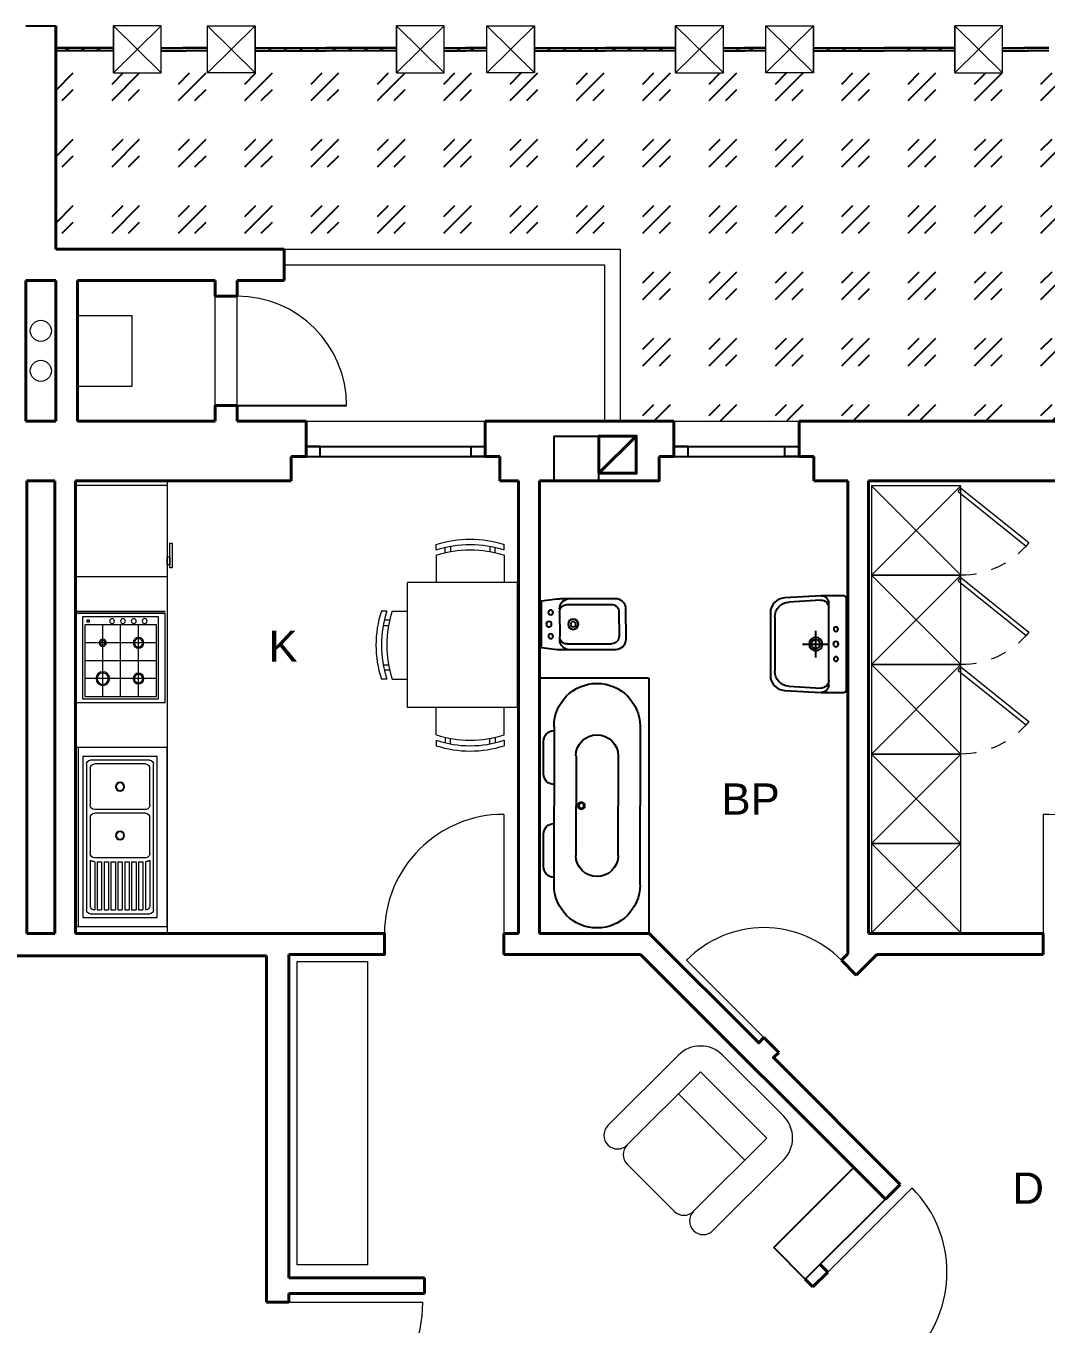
# Model space of a CAD drawing. Header units: inches. Extents: x -2770 to 3095, y -2847 to 3009.
# Drawn here: x 71.1 to 77.62, y 115.8 to 124.1 of the extents above; entities that cross this region are included whole.
import ezdxf

# ---------------------------------------------------------------- set-up
doc = ezdxf.new("R2010")
doc.units = ezdxf.units.IN
doc.header["$LTSCALE"] = 0.1
doc.header["$MEASUREMENT"] = 0
doc.linetypes.add('HIDDEN', pattern=[0.375, 0.25, -0.125])
for name, color, linetype, lineweight in [('ARREDI attrezzature - furniture', 175, 'Continuous', 9), ('MURATURA sezioni - section wall', 7, 'Continuous', 40), ('PORTE finestre - doors windows', 252, 'Continuous', 5), ('PROIEZIONI - projections', 145, 'Continuous', 13), ('PROIEZIONI finissime - fine lines', 251, 'Continuous', 9), ('PROIEZIONI_projections', 145, 'Continuous', 13)]:
    doc.layers.add(name, color=color, linetype=linetype, lineweight=lineweight)
for name, color, linetype in [('SANITARI', 175, 'Continuous'), ('SCRITTE - txt', 252, 'Continuous'), ('STRUTTURA - structure', 7, 'Continuous')]:
    doc.layers.add(name, color=color, linetype=linetype)
doc.layers.add('VETRATE sezioni - windows sections', color=7, linetype='Continuous', true_color=0x4d79ff)
doc.styles.get("Standard").update_dxf_attribs({"font": 'Arial.ttf'})

# ---------------------------------------------------------------- blocks, each defined once
blk = doc.blocks.new('LAVELLO')
at = {"layer": 'SANITARI'}
for p, q in [((-9.6, 28.82), (-9.6, 31.83)), ((-9.6, -20.17), (-9.6, 28.82)), ((-4.31, 33.81), (17.12, 32.55)), ((26.54, 22.57), (26.54, -13.92)), ((-0.96, -4.67), (-0.96, 13.33)), ((8.04, 4.33), (-9.96, 4.33)), ((-9.6, -23.17), (-9.6, -20.17)), ((17.12, -23.9), (-4.31, -25.16))]:
    blk.add_line(p, q, dxfattribs=at)
blk.add_lwpolyline([(-21.46, -26.17), (-21.46, 34.83, -0.414214), (-19.46, 36.83), (-4.6, 36.83), (20.12, 35.38, -0.397176), (29.54, 25.4), (29.54, -16.74, -0.397176), (20.12, -26.73), (-4.6, -28.17), (-19.46, -28.17, -0.414214)], format="xyb", close=True, dxfattribs=at)
blk.add_lwpolyline([(-21.46, -26.17), (-21.46, 34.83, -0.414214), (-19.46, 36.83), (-4.6, 36.83), (20.12, 35.38, -0.397176), (29.54, 25.4), (29.54, -16.74, -0.397176), (20.12, -26.73), (-4.6, -28.17), (-19.46, -28.17, -0.414214)], format="xyb", close=True, dxfattribs=at)
for centre, radius in [((-14.46, 14.33), 1.5), ((-0.96, 4.33), 4.5), ((-14.46, 4.33), 1.75), ((-0.96, 4.33), 3.01), ((-14.46, -5.67), 1.5)]:
    blk.add_circle(centre, radius, dxfattribs=at)
for centre, radius, start, end in [((-4.6, 31.83), 5, 90, 180), ((-4.6, 28.82), 5, 86.6471, 180), ((16.54, 22.57), 10, 0, 86.6471), ((16.54, -13.92), 10, 273.3529, 0), ((-4.6, -20.17), 5, 180, 273.3529), ((-4.6, -23.17), 5, 180, 270)]:
    blk.add_arc(centre, radius, start, end, dxfattribs=at)
blk = doc.blocks.new('VASCA')
at = {"layer": 'SANITARI'}
for p, q in [((-34.87, 99.8), (-34.87, -69.86)), ((-34.87, 99.8), (-34.87, -69.86)), ((37.45, 100.8), (-33.87, 100.8)), ((37.45, 100.8), (-33.87, 100.8)), ((38.45, -70.86), (38.45, 99.8)), ((38.45, -69.86), (38.45, 99.8)), ((-28.97, 68.2), (-28.97, 14.97)), ((28.73, 68.2), (28.73, 14.97)), ((35.75, 36.26), (35.75, 58.29)), ((-14.28, 48.42), (-14.28, 14.97)), ((13.96, 48.42), (13.96, 14.97)), ((-28.97, -38.26), (-28.97, 14.97)), ((-14.28, -18.49), (-14.28, 14.97)), ((13.96, -18.49), (13.96, 14.97)), ((28.73, -38.26), (28.73, 14.97)), ((35.75, -26.1), (35.75, -4.06)), ((-33.87, -70.86), (38.45, -70.86)), ((-33.87, -70.86), (37.45, -70.86))]:
    blk.add_line(p, q, dxfattribs=at)
for radius in [2.41, 1.74]:
    blk.add_circle((10.36, 14.97), radius, dxfattribs=at)
for centre, radius, start, end in [((-33.87, 99.8), 1, 90, 180), ((-33.87, 99.8), 1, 90, 180), ((-0.12, 68.2), 28.85, 360, 180), ((37.45, 99.8), 1, 0, 90), ((37.45, 99.8), 1, 0, 90), ((-0.12, 48.42), 14.16, 0, 180), ((28.69, 58.29), 7.06, 0.02316, 90), ((28.69, 36.26), 7.06, 270, 359.97684), ((28.69, -4.07), 7.06, 0.02316, 90), ((-0.12, -18.49), 14.16, 180, 0), ((28.69, -26.09), 7.06, 270, 359.97684), ((-0.12, -38.26), 28.85, 180, 0), ((-33.87, -69.86), 1, 180, 270), ((-33.87, -69.86), 1, 180, 270)]:
    blk.add_arc(centre, radius, start, end, dxfattribs=at)
blk = doc.blocks.new('BIDET')
at = {"layer": 'SANITARI'}
for p, q in [((-18.71, -5.41), (-18.71, 10.96)), ((-13.71, 15.96), (16.12, 15.96)), ((21.12, -5.41), (21.12, 10.96)), ((-13.71, -10.41), (16.12, -10.41))]:
    blk.add_line(p, q, dxfattribs=at)
blk.add_lwpolyline([(-20.54, -14.25, 0.030653), (-16.87, -14.47), (18.61, -14.47, 0.414214), (25.61, -7.47), (25.61, 13.03, 0.414214), (18.61, 20.03), (-16.87, 20.03, 0.030653), (-20.54, 19.8), (-30.89, 18.53), (-30.89, -12.97)], format="xyb", close=True, dxfattribs=at)
blk.add_lwpolyline([(-20.54, -14.25, 0.030653), (-16.87, -14.47), (18.61, -14.47, 0.414214), (25.61, -7.47), (25.61, 13.03, 0.414214), (18.61, 20.03), (-16.87, 20.03, 0.030653), (-20.54, 19.8), (-30.89, 18.53), (-30.89, -12.97)], format="xyb", close=True, dxfattribs=at)
for centre, radius in [((-24.68, 10.78), 1.6), ((-25.88, 2.69), 1.8), ((-9.55, 2.78), 3.43), ((-9.55, 2.78), 1.76), ((-24.68, -5.22), 1.6)]:
    blk.add_circle(centre, radius, dxfattribs=at)
for centre, radius, start, end in [((-11.71, 13.03), 7, 90, 180), ((-13.71, 10.96), 5, 90, 180), ((16.12, 10.96), 5, 0, 90), ((-13.71, -5.41), 5, 180, 270), ((-11.71, -7.47), 7, 180, 270), ((16.12, -5.41), 5, 270, 0)]:
    blk.add_arc(centre, radius, start, end, dxfattribs=at)
blk = doc.blocks.new('LAVANDINO')
at = {"layer": 'ARREDI attrezzature - furniture'}
for p, q in [((-36.65, -78.58), (-36.65, 41.42)), ((-36.65, 41.42), (24.72, 41.42)), ((-34.86, -78.58), (-34.86, 41.42)), ((-31.86, 35.42), (18.14, 35.42)), ((-31.86, -72.58), (-31.86, 35.42)), ((18.14, 35.42), (18.14, -72.58)), ((24.72, 41.42), (24.72, -78.58)), ((-29.36, -67.58), (-29.36, 30.42)), ((-26.86, 32.92), (13.14, 32.92)), ((-26.86, -2.86), (-26.86, 28.23)), ((-24.03, 30.42), (-23.86, 30.42)), ((-23.86, -1.97), (-23.86, 30.42)), ((-22.23, 30.42), (-19.23, 30.42)), ((-22.23, -1.97), (-22.23, 30.42)), ((-19.23, -1.97), (-19.23, 30.42)), ((-17.61, -1.97), (-17.61, 30.42)), ((-17.61, 30.42), (-14.61, 30.42)), ((-14.61, -1.97), (-14.61, 30.42)), ((-12.98, -1.97), (-12.98, 30.42)), ((-12.98, 30.42), (-9.98, 30.42)), ((-9.98, -1.97), (-9.98, 30.42)), ((-8.36, -1.97), (-8.36, 30.42)), ((-8.36, 30.42), (-5.36, 30.42)), ((-5.36, -1.97), (-5.36, 30.42)), ((-3.73, -1.97), (-3.73, 30.42)), ((-3.73, 30.42), (-0.73, 30.42)), ((-0.73, -1.97), (-0.73, 30.42)), ((0.89, -1.97), (0.89, 30.42)), ((0.89, 30.42), (3.89, 30.42)), ((3.89, -1.97), (3.89, 30.42)), ((5.52, -1.97), (5.52, 30.42)), ((5.52, 30.42), (8.52, 30.42)), ((8.52, -1.97), (8.52, 30.42)), ((10.14, -1.97), (10.14, 30.42)), ((10.31, 30.42), (10.14, 30.42)), ((13.14, -2.86), (13.14, 28.23)), ((15.64, 30.42), (15.64, -67.58)), ((-26.86, -31.58), (-26.86, -7.58)), ((10.14, -4.58), (-23.86, -4.58)), ((-22.23, -1.97), (-19.23, -1.97)), ((-17.61, -1.97), (-14.61, -1.97)), ((-12.98, -1.97), (-9.98, -1.97)), ((-8.36, -1.97), (-5.36, -1.97)), ((-3.73, -1.97), (-0.73, -1.97)), ((0.89, -1.97), (3.89, -1.97)), ((5.52, -1.97), (8.52, -1.97)), ((10.14, -1.97), (10.64, -1.97)), ((13.14, -7.58), (13.14, -31.58)), ((10.14, -34.58), (-23.86, -34.58)), ((-26.86, -64.58), (-26.86, -40.08)), ((10.14, -37.08), (-23.86, -37.08)), ((13.14, -40.08), (13.14, -64.58)), ((10.14, -67.58), (-23.86, -67.58)), ((18.14, -72.58), (-31.86, -72.58)), ((13.14, -70.08), (-26.86, -70.08)), ((24.72, -78.58), (-36.65, -78.58))]:
    blk.add_line(p, q, dxfattribs=at)
blk.add_lwpolyline([(-36.65, -78.58), (-36.65, 41.42), (24.72, 41.42), (24.72, -78.58), (-36.65, -78.58)], dxfattribs=at)
for centre, radius in [((-6.86, -19.58), 3), ((-6.86, -19.58), 2.5), ((-6.86, -52.33), 3), ((-6.86, -52.33), 2.5)]:
    blk.add_circle(centre, radius, dxfattribs=at)
for centre, radius, start, end in [((-26.86, 30.42), 2.5, 90, 180), ((-23.94, 27.39), 3.03, 88.41716, 165.82491), ((10.22, 27.39), 3.03, 14.17509, 91.58284), ((13.14, 30.42), 2.5, 0, 90), ((-23.86, -7.47), 5.5, 90, 123.05573), ((-23.86, -7.58), 3, 90, 180), ((10.14, -7.47), 5.5, 56.94427, 90), ((10.14, -7.58), 3, 360, 90), ((-23.86, -31.58), 3, 180, 270), ((10.14, -31.58), 3, 270, 360), ((-23.86, -40.08), 3, 90, 180), ((10.14, -40.08), 3, 360, 90), ((-26.86, -67.58), 2.5, 180, 270), ((-23.86, -64.58), 3, 180, 270), ((10.14, -64.58), 3, 270, 360), ((13.14, -67.58), 2.5, 270, 360)]:
    blk.add_arc(centre, radius, start, end, dxfattribs=at)
blk = doc.blocks.new('ARMADIO')
at = {"layer": 'ARREDI attrezzature - furniture'}
for p, q in [((-36.93, -40.03), (-36.93, 19.97)), ((-36.93, 19.97), (23.07, 19.97)), ((23.07, -40.03), (-36.93, 19.97)), ((-36.93, -40.03), (23.07, 19.97)), ((-36.93, 19.97), (23.07, 19.97)), ((-36.93, -40.03), (-36.93, 19.97)), ((23.07, 19.97), (23.07, -37.03)), ((23.07, 19.97), (23.07, -37.03)), ((21.19, -36.19), (66.76, 0.37)), ((23.07, -38.53), (68.7, -1.92)), ((23.07, -40.03), (-36.93, -40.03)), ((23.07, -40.03), (-36.93, -40.03)), ((21.19, -36.19), (23.07, -38.53)), ((23.07, -37.03), (23.07, -40.03))]:
    blk.add_line(p, q, dxfattribs=at)
at = {"layer": 'ARREDI attrezzature - furniture', "linetype": 'HIDDEN', "ltscale": 10}
blk.add_arc((23.07, -38.53), 58.5, 38.74438, 90, dxfattribs=at)

msp = doc.modelspace()

# ---------------------------------------------------------------- hatches: boundary and pattern name
h = msp.add_hatch()
h.set_pattern_fill('GOST_GLASS', color=256, scale=0.05)
h.set_pattern_definition([(45, (-46.29306, 8.65044), (0.42426407, -4e-17), [0.25, -0.35]), (45, (-46.187, 8.65044), (0.42426407, -4e-17), [0.1, -0.5]), (45, (-46.29306, 8.7565), (0.42426407, -4e-17), [0.1, -0.5])])
h.paths.add_polyline_path([(71.1025, 123.80367), (61.53805, 123.80367), (61.53805, 121.57526), (62.42337, 121.57526), (63.567, 121.57526), (66.34972, 121.57526), (67.1492, 121.57526), (67.4925, 121.57526), (67.4925, 122.67526), (69.6425, 122.67526), (71.1025, 122.67526)])
h.paths.add_polyline_path([(80.85587, 123.80367), (71.2925, 123.80367), (71.2925, 122.67526), (72.7525, 122.67526), (74.9025, 122.67526), (74.9025, 121.57526), (75.24579, 121.57526), (76.04527, 121.57526), (78.82799, 121.57526), (79.97162, 121.57526), (80.85587, 121.57526)])

# ---------------------------------------------------------------- linework, layer by layer
msp.add_line((71.1025, 124.10367), (71.2925, 124.10367))
at = {"layer": 'ARREDI attrezzature - furniture'}
for p, q in [((71.41998, 121.16635), (72.00485, 121.16635)), ((72.00485, 121.19405), (72.00485, 118.29737)), ((73.72541, 120.75218), (73.72541, 120.78647)), ((73.78255, 120.73378), (73.78255, 120.76806)), ((73.81684, 120.77516), (73.81684, 120.74088)), ((74.06827, 120.77516), (74.06827, 120.74088)), ((74.10255, 120.73378), (74.10255, 120.76806)), ((74.15969, 120.75218), (74.15969, 120.78647)), ((73.72541, 120.71789), (73.72541, 120.54281)), ((74.15969, 120.71789), (74.15969, 120.54281)), ((71.41998, 120.58148), (72.00485, 120.58148)), ((74.24255, 120.54281), (73.54255, 120.54281)), ((73.54255, 119.74281), (73.54255, 120.54281)), ((74.24255, 120.54281), (74.24255, 119.74281)), ((71.94414, 120.35828), (71.41998, 120.35828)), ((71.99179, 120.35828), (71.41998, 120.35828)), ((71.41998, 120.34778), (71.41998, 120.24755)), ((71.99179, 120.34778), (71.41998, 120.34778)), ((71.41998, 120.34778), (71.41998, 119.77597)), ((71.99179, 120.34778), (71.41998, 120.34778)), ((71.43303, 120.34778), (71.94414, 120.34778)), ((71.43303, 120.34778), (71.99179, 120.34778)), ((71.99179, 119.77597), (71.99179, 120.34778)), ((71.99179, 119.77597), (71.99179, 120.34778)), ((73.40901, 120.35995), (73.37472, 120.35995)), ((73.4433, 120.35995), (73.54255, 120.35995)), ((71.46482, 120.32396), (71.46482, 119.79979)), ((71.95087, 120.32396), (71.46482, 120.32396)), ((71.47912, 120.27154), (71.47912, 119.81409)), ((71.93657, 120.27154), (71.47912, 120.27154)), ((71.49311, 120.30413), (71.50698, 120.30413)), ((71.49311, 120.28875), (71.49311, 120.30413)), ((71.50698, 120.28875), (71.49311, 120.28875)), ((71.50698, 120.30413), (71.50698, 120.28875)), ((71.59348, 119.81409), (71.59348, 120.27154)), ((71.70784, 119.81409), (71.70784, 120.27154)), ((71.82221, 119.81409), (71.82221, 120.27154)), ((71.93657, 119.81409), (71.93657, 120.27154)), ((71.95087, 119.79979), (71.95087, 120.32396)), ((73.38603, 120.26852), (73.42031, 120.26852)), ((73.42741, 120.30281), (73.39313, 120.30281)), ((71.41998, 119.88369), (71.41998, 120.23982)), ((71.93657, 120.15718), (71.47912, 120.15718)), ((71.93657, 120.04282), (71.47912, 120.04282)), ((73.38603, 120.0171), (73.42031, 120.0171)), ((71.93657, 119.92845), (71.47912, 119.92845)), ((73.40901, 119.92567), (73.37472, 119.92567)), ((73.42741, 119.98281), (73.39313, 119.98281)), ((73.4433, 119.92567), (73.54255, 119.92567)), ((71.41998, 119.87606), (71.41998, 119.77597)), ((71.41998, 119.77597), (71.99179, 119.77597)), ((71.41998, 119.77597), (71.99179, 119.77597)), ((71.46482, 119.79979), (71.95087, 119.79979)), ((71.47912, 119.81409), (71.93657, 119.81409)), ((74.24255, 119.74281), (73.54255, 119.74281)), ((73.72541, 119.56773), (73.72541, 119.74281)), ((74.15969, 119.56773), (74.15969, 119.74281)), ((73.72541, 119.53344), (73.72541, 119.49915)), ((73.78255, 119.55184), (73.78255, 119.51756)), ((73.81684, 119.51046), (73.81684, 119.54474)), ((74.06827, 119.51046), (74.06827, 119.54474)), ((74.10255, 119.55184), (74.10255, 119.51756)), ((74.15969, 119.53344), (74.15969, 119.49915)), ((77.08048, 119.44587), (76.50867, 119.44587)), ((77.08048, 119.44587), (76.50867, 118.87406)), ((76.50867, 119.44587), (77.08048, 118.87406)), ((76.50867, 119.44587), (76.50867, 118.87406)), ((77.08048, 119.44587), (76.50867, 119.44587)), ((76.50867, 119.44587), (76.50867, 118.87406)), ((77.08048, 119.41728), (77.08048, 119.44587)), ((77.08048, 118.87406), (77.08048, 119.41728)), ((77.08048, 118.87406), (77.08048, 119.41728)), ((76.50867, 118.87406), (77.08048, 118.87406)), ((76.50867, 118.87406), (77.08048, 118.87406)), ((77.08048, 118.87406), (76.50867, 118.87406)), ((76.50867, 118.87406), (76.50867, 118.30224)), ((77.08048, 118.87406), (76.50867, 118.30224)), ((76.50867, 118.87406), (77.08048, 118.30224)), ((76.50867, 118.87406), (76.50867, 118.30224)), ((77.08048, 118.87406), (76.50867, 118.87406)), ((77.08048, 118.84547), (77.08048, 118.87406)), ((77.08048, 118.30224), (77.08048, 118.84547)), ((77.08048, 118.30224), (77.08048, 118.84547)), ((76.50867, 118.30224), (77.08048, 118.30224)), ((76.50867, 118.30224), (77.08048, 118.30224)), ((75.27393, 117.51916), (74.82315, 117.06838)), ((75.94568, 117.13025), (75.55678, 117.51916)), ((75.41535, 117.4131), (74.9469, 116.94464)), ((75.83962, 116.98883), (75.41535, 117.4131)), ((75.6982, 116.84741), (75.27393, 117.27168)), ((75.83962, 116.98883), (75.37116, 116.52038)), ((75.94568, 116.84741), (75.4949, 116.39663)), ((75.24742, 116.52038), (74.9469, 116.8209))]:
    msp.add_line(p, q, dxfattribs=at)
for points in [[(71.4325, 121.80026), (71.4325, 122.25026)], [(71.4325, 122.25026), (71.7825, 122.25026)], [(71.7825, 121.80026), (71.7825, 122.25026)], [(71.4325, 121.80026), (71.7825, 121.80026)]]:
    msp.add_lwpolyline(points, dxfattribs=at)
for points in [[(72.02143, 120.79394), (72.03635, 120.79394), (72.03635, 120.6363), (72.02143, 120.6363)], [(72.00485, 120.70773), (72.02143, 120.70773), (72.02143, 120.65532), (72.00485, 120.65532)], [(72.83677, 118.11933), (73.28677, 118.11933), (73.28677, 116.17822), (72.83677, 116.17822)]]:
    msp.add_lwpolyline(points, close=True, dxfattribs=at)
for centre in [(71.1975, 122.15307), (71.1975, 121.89745)]:
    msp.add_circle(centre, 0.06762, dxfattribs=at)
for centre, radius, start, end in [((75.41535, 117.37774), 0.2, 45, 135), ((75.80426, 116.98883), 0.2, 315, 45), ((74.88502, 117.00651), 0.0875, 135, 315), ((75.00877, 116.88277), 0.0875, 135, 225), ((75.30929, 116.58225), 0.0875, 225, 315), ((75.43303, 116.4585), 0.0875, 135, 315)]:
    msp.add_arc(centre, radius, start, end, dxfattribs=at)
at = {"layer": 'ARREDI attrezzature - furniture', "extrusion": (0, 0, -1)}
for centre, major_axis, start_param, end_param in [((73.94255, 120.11599), (0.49834, -0.49834), 3.6137871, 4.2401946), ((73.94255, 120.0817), (0.49834, -0.49834), 3.6137871, 4.2401946), ((73.94255, 120.04742), (0.49834, -0.49834), 3.6137871, 4.2401946), ((71.65304, 120.29644), (0.01103, 0.01103), 3.9269908, 10.2101761), ((71.72238, 120.29644), (-0.01103, 0.01103), 5.497787143683063, 11.78097245086265), ((71.79173, 120.29644), (-0.01103, 0.01103), 5.497787143646132, 11.78097245082572), ((71.86107, 120.29644), (-0.01103, 0.01103), 5.497787143646132, 11.78097245082572), ((71.59348, 120.15718), (0.01595, 0.01595), 3.9269908, 10.2101761), ((71.59348, 120.15718), (0.01037, 0.01037), 3.9269908, 10.2101761), ((71.82221, 120.15718), (0.02445, 0.02445), 3.9269908, 10.2101761), ((71.82221, 120.15718), (-0.01887, 0.01887), 5.497787143653951, 11.78097245083354), ((71.59348, 119.92845), (-0.03121, 0.03121), 5.497787143687774, 11.78097245086736), ((71.59348, 119.92845), (-0.03121, 0.03121), 5.497787143687774, 11.78097245086736), ((71.59348, 119.92845), (-0.02562, 0.02562), 5.497787143544082, 11.78097245072367), ((71.82221, 119.92845), (0.02445, 0.02445), 3.9269908, 10.2101761), ((71.82221, 119.92845), (-0.01887, 0.01887), 5.497787143653951, 11.78097245083354)]:
    msp.add_ellipse(centre, major_axis=major_axis, ratio=1, start_param=start_param, end_param=end_param, dxfattribs=at)
at = {"layer": 'ARREDI attrezzature - furniture'}
for centre, major_axis, start_param, end_param in [((74.0452, 120.14281), (-0.49834, 0.49834), 0.4721944, 1.0986019), ((74.07949, 120.14281), (-0.49834, 0.49834), 0.4721944, 1.0986019), ((74.11377, 120.14281), (-0.49834, 0.49834), 0.4721944, 1.0986019), ((73.94255, 120.2382), (0.49834, 0.49834), 3.6137871, 4.2401946), ((73.94255, 120.20392), (0.49834, 0.49834), 3.6137871, 4.2401946), ((73.94255, 120.16963), (0.49834, 0.49834), 3.6137871, 4.2401946)]:
    msp.add_ellipse(centre, major_axis=major_axis, ratio=1, start_param=start_param, end_param=end_param, dxfattribs=at)
at = {"layer": 'MURATURA sezioni - section wall'}
for p, q in [((72.7525, 122.47526), (72.7525, 122.67526)), ((72.4525, 121.67526), (72.3125, 121.67526)), ((76.35646, 118.16677), (76.35646, 121.19405)), ((76.48989, 121.19405), (76.48989, 118.29737)), ((74.15736, 118.29737), (74.15736, 118.16394)), ((76.48989, 118.29737), (77.60605, 118.29737)), ((76.31602, 118.12633), (76.35646, 118.16677)), ((76.41036, 118.03198), (76.31602, 118.12633)), ((76.54232, 118.16394), (76.41036, 118.03198)), ((76.54232, 118.16394), (77.60605, 118.16394)), ((73.64996, 116.09434), (72.78232, 116.09434)), ((73.64996, 115.99434), (73.64996, 116.09434)), ((72.78232, 115.939), (72.63937, 115.939)), ((72.78232, 115.99434), (73.64996, 115.99434))]:
    msp.add_line(p, q, dxfattribs=at)
at = {"layer": 'MURATURA sezioni - section wall', "ltscale": 0.01}
for p, q in [((72.79894, 121.3494), (72.89424, 121.3494)), ((74.03787, 121.3494), (74.13318, 121.3494)), ((75.15049, 121.3494), (75.24579, 121.3494)), ((76.04527, 121.3494), (76.14057, 121.3494)), ((71.10736, 118.29737), (71.28655, 118.29737)), ((77.60605, 118.29737), (77.60605, 118.16394)), ((75.82104, 117.63135), (75.91539, 117.53701)), ((76.22897, 116.13083), (76.13463, 116.03648))]:
    msp.add_line(p, q, dxfattribs=at)
at = {"layer": 'MURATURA sezioni - section wall'}
for points in [[(71.2925, 124.10351), (71.2925, 122.67526)], [(71.2925, 122.67526), (72.7525, 122.67526)], [(71.1025, 122.47526), (71.2925, 122.47526)], [(71.1025, 122.47526), (71.1025, 121.57526)], [(71.2925, 122.47526), (71.2925, 121.57526)], [(71.4325, 122.47526), (71.4325, 121.57526)], [(71.4325, 122.47526), (72.3125, 122.47526)], [(72.3125, 122.47526), (72.3125, 122.37526)], [(72.4525, 122.47526), (72.7525, 122.47526)], [(72.4525, 122.47526), (72.4525, 122.37526)], [(72.3125, 122.37526), (72.4525, 122.37526)], [(72.3125, 121.67526), (72.3125, 121.57526)], [(72.4525, 121.67526), (72.4525, 121.57526)], [(71.1025, 121.57526), (71.2925, 121.57526)], [(71.4325, 121.57526), (72.3125, 121.57526)], [(72.4525, 121.57526), (72.89424, 121.57526)], [(72.89424, 121.3494), (72.89424, 121.57526)], [(74.03787, 121.57526), (75.24579, 121.57526)], [(74.03787, 121.3494), (74.03787, 121.57526)], [(75.24579, 121.3494), (75.24579, 121.57526)], [(76.04527, 121.57526), (78.82799, 121.57526)], [(76.04527, 121.3494), (76.04527, 121.57526)], [(74.76604, 121.2417), (75.00429, 121.2417), (75.00429, 121.47996), (74.76604, 121.47996), (74.76604, 121.2417), (75.00429, 121.47996)], [(72.79894, 121.19405), (72.79894, 121.3494)], [(74.13318, 121.19405), (74.13318, 121.3494)], [(74.38608, 121.19405), (75.15049, 121.19405), (75.15049, 121.3494)], [(76.14057, 121.19405), (76.14057, 121.3494)], [(71.10736, 121.19405), (71.10736, 118.29737)], [(71.10736, 121.19405), (71.28655, 121.19405)], [(71.28655, 121.19405), (71.28655, 118.29737)], [(71.41998, 121.19405), (71.41998, 118.29737)], [(71.41998, 121.19405), (72.79894, 121.19405)], [(74.13318, 121.19405), (74.25266, 121.19405)], [(74.25266, 121.19405), (74.25266, 118.29737)], [(74.38608, 121.19405), (74.38608, 118.29737)], [(76.14057, 121.19405), (76.35646, 121.19405)], [(76.48989, 121.19405), (78.73269, 121.19405)], [(71.10736, 118.29737), (71.28655, 118.29737)], [(71.41998, 118.29737), (73.39494, 118.29737), (73.39494, 118.16394), (72.78232, 118.16394)], [(74.15736, 118.29737), (74.25266, 118.29737)], [(74.38608, 118.29737), (75.08764, 118.29737)], [(75.08764, 118.29737), (75.78735, 117.59766), (75.82104, 117.63135)], [(72.63937, 118.15441), (69.73264, 118.15441)], [(72.63937, 115.939), (72.63937, 118.15441)], [(72.78232, 116.09434), (72.78232, 118.16394)], [(74.15736, 118.16394), (75.03237, 118.16394)], [(75.03237, 118.16394), (76.59826, 116.59806)], [(76.6926, 116.6924), (75.88169, 117.50331), (75.91539, 117.53701)], [(76.59826, 116.59806), (76.6926, 116.6924)], [(76.18, 116.1798), (76.22897, 116.13083)], [(76.08566, 116.08546), (76.13463, 116.03648)], [(72.78232, 115.939), (72.78232, 115.99434)]]:
    msp.add_lwpolyline(points, dxfattribs=at)
at = {"layer": 'PORTE finestre - doors windows', "color": 2}
for points in [[(74.15736, 119.05979), (74.15736, 118.29737)], [(77.60605, 119.05979), (77.60605, 118.29737)], [(75.32607, 118.12633), (75.82104, 117.63135)], [(76.22897, 116.13083), (76.76809, 116.66994)], [(72.78232, 115.939), (73.64004, 115.939)]]:
    msp.add_lwpolyline(points, dxfattribs=at)
at = {"layer": 'PORTE finestre - doors windows', "color": 251}
for centre, radius, start, end in [((74.15736, 118.29737), 0.76242, 90, 180.000045), ((77.60605, 118.29737), 0.76242, 0, 90), ((75.82104, 117.64332), 0.69159, 44.29878, 135.701219), ((76.22897, 116.13083), 0.76242, 315, 45), ((72.78232, 115.939), 0.85772, 270, 0)]:
    msp.add_arc(centre, radius, start, end, dxfattribs=at)
at = {"layer": 'PROIEZIONI - projections'}
for p, q in [((72.7525, 122.67526), (74.9025, 122.67526)), ((74.9025, 122.67526), (74.9025, 121.57526))]:
    msp.add_line(p, q, dxfattribs=at)
at = {"layer": 'PROIEZIONI finissime - fine lines'}
for p, q in [((72.3125, 121.67526), (72.3125, 122.37526)), ((72.4525, 121.67526), (72.4525, 122.37526)), ((72.89424, 121.57526), (74.03787, 121.57526)), ((75.24579, 121.57526), (76.04527, 121.57526))]:
    msp.add_line(p, q, dxfattribs=at)
msp.add_lwpolyline([(72.7525, 122.57526), (74.8025, 122.57526), (74.8025, 121.57526)], dxfattribs=at)
msp.add_arc((72.4525, 121.67526), 0.7, 0, 90, dxfattribs=at)
at = {"layer": 'PROIEZIONI_projections'}
for p, q in [((71.96643, 124.10367), (71.66145, 123.80367)), ((71.96643, 123.80367), (71.66145, 124.10367)), ((72.2629, 124.10367), (72.56788, 123.80367)), ((72.2629, 123.80367), (72.56788, 124.10367)), ((73.77599, 124.10367), (73.47101, 123.80367)), ((73.77599, 123.80367), (73.47101, 124.10367)), ((74.04833, 124.10367), (74.35331, 123.80367)), ((74.04833, 123.80367), (74.35331, 124.10367)), ((75.56142, 124.10367), (75.25644, 123.80367)), ((75.56142, 123.80367), (75.25644, 124.10367)), ((75.83376, 124.10367), (76.13874, 123.80367)), ((75.83376, 123.80367), (76.13874, 124.10367)), ((77.34685, 124.10367), (77.04187, 123.80367)), ((77.34685, 123.80367), (77.04187, 124.10367)), ((71.66145, 123.96554), (71.2925, 123.96554)), ((71.66145, 123.95993), (71.2925, 123.95993)), ((71.66145, 123.94741), (71.2925, 123.94741)), ((71.66145, 123.94181), (71.2925, 123.94181)), ((71.35981, 123.94741), (71.35981, 123.95993)), ((71.37233, 123.94741), (71.37233, 123.95993)), ((71.46034, 123.94741), (71.46034, 123.95993)), ((71.47287, 123.94741), (71.47287, 123.95993)), ((71.56052, 123.94741), (71.56052, 123.95993)), ((71.57304, 123.94741), (71.57304, 123.95993)), ((71.96643, 123.96554), (72.1026, 123.96554)), ((71.96643, 123.95993), (72.10821, 123.95993)), ((71.96643, 123.94741), (72.12073, 123.94741)), ((71.96643, 123.94181), (72.12633, 123.94181)), ((72.2629, 123.96554), (72.1026, 123.96554)), ((72.2629, 123.95993), (72.10822, 123.95993)), ((72.2629, 123.94741), (72.12077, 123.94741)), ((72.2629, 123.94181), (72.12673, 123.94181)), ((72.56788, 123.96554), (73.01944, 123.96554)), ((72.56788, 123.95993), (73.01944, 123.95993)), ((72.56788, 123.94741), (73.01944, 123.94741)), ((72.56788, 123.94181), (73.01944, 123.94181)), ((72.65629, 123.94741), (72.65629, 123.95993)), ((72.66881, 123.94741), (72.66881, 123.95993)), ((72.75646, 123.94741), (72.75646, 123.95993)), ((72.76898, 123.94741), (72.76898, 123.95993)), ((72.857, 123.94741), (72.857, 123.95993)), ((72.86952, 123.94741), (72.86952, 123.95993)), ((72.95754, 123.94741), (72.95754, 123.95993)), ((72.97006, 123.94741), (72.97006, 123.95993)), ((73.47101, 123.96554), (73.01944, 123.96554)), ((73.47101, 123.95993), (73.01944, 123.95993)), ((73.47101, 123.94741), (73.01944, 123.94741)), ((73.47101, 123.94181), (73.01944, 123.94181)), ((73.06883, 123.94741), (73.06883, 123.95993)), ((73.08135, 123.94741), (73.08135, 123.95993)), ((73.16937, 123.94741), (73.16937, 123.95993)), ((73.18189, 123.94741), (73.18189, 123.95993)), ((73.2699, 123.94741), (73.2699, 123.95993)), ((73.28242, 123.94741), (73.28242, 123.95993)), ((73.37008, 123.94741), (73.37008, 123.95993)), ((73.3826, 123.94741), (73.3826, 123.95993)), ((73.77599, 123.96554), (73.91216, 123.96554)), ((73.77599, 123.95993), (73.91216, 123.95993)), ((73.77599, 123.94741), (73.91216, 123.94741)), ((73.77599, 123.94181), (73.91216, 123.94181)), ((73.86439, 123.94741), (73.86439, 123.95993)), ((74.04833, 123.96554), (73.91216, 123.96554)), ((74.04833, 123.95993), (73.91216, 123.95993)), ((74.04833, 123.94741), (73.91216, 123.94741)), ((74.04833, 123.94181), (73.91216, 123.94181)), ((73.95992, 123.94741), (73.95992, 123.95993)), ((74.35331, 123.96554), (74.80487, 123.96554)), ((74.35331, 123.95993), (74.80487, 123.95993)), ((74.35331, 123.94741), (74.80487, 123.94741)), ((74.35331, 123.94181), (74.80487, 123.94181)), ((74.44172, 123.94741), (74.44172, 123.95993)), ((74.45424, 123.94741), (74.45424, 123.95993)), ((74.54189, 123.94741), (74.54189, 123.95993)), ((74.55441, 123.94741), (74.55441, 123.95993)), ((74.64243, 123.94741), (74.64243, 123.95993)), ((74.65495, 123.94741), (74.65495, 123.95993)), ((74.74297, 123.94741), (74.74297, 123.95993)), ((74.75549, 123.94741), (74.75549, 123.95993)), ((75.25644, 123.96554), (74.80487, 123.96554)), ((75.25644, 123.95993), (74.80487, 123.95993)), ((75.25644, 123.94741), (74.80487, 123.94741)), ((75.25644, 123.94181), (74.80487, 123.94181)), ((74.85426, 123.94741), (74.85426, 123.95993)), ((74.86678, 123.94741), (74.86678, 123.95993)), ((74.9548, 123.94741), (74.9548, 123.95993)), ((74.96732, 123.94741), (74.96732, 123.95993)), ((75.05533, 123.94741), (75.05533, 123.95993)), ((75.06785, 123.94741), (75.06785, 123.95993)), ((75.15551, 123.94741), (75.15551, 123.95993)), ((75.16803, 123.94741), (75.16803, 123.95993)), ((75.56142, 123.96554), (75.69759, 123.96554)), ((75.56142, 123.95993), (75.69759, 123.95993)), ((75.56142, 123.94741), (75.69759, 123.94741)), ((75.56142, 123.94181), (75.69759, 123.94181)), ((75.64982, 123.94741), (75.64982, 123.95993)), ((75.83376, 123.96554), (75.69759, 123.96554)), ((75.83376, 123.95993), (75.69759, 123.95993)), ((75.83376, 123.94741), (75.69759, 123.94741)), ((75.83376, 123.94181), (75.69759, 123.94181)), ((75.74535, 123.94741), (75.74535, 123.95993)), ((76.13874, 123.96554), (76.5903, 123.96554)), ((76.13874, 123.95993), (76.5903, 123.95993)), ((76.13874, 123.94741), (76.5903, 123.94741)), ((76.13874, 123.94181), (76.5903, 123.94181)), ((76.22715, 123.94741), (76.22715, 123.95993)), ((76.23967, 123.94741), (76.23967, 123.95993)), ((76.32732, 123.94741), (76.32732, 123.95993)), ((76.33985, 123.94741), (76.33985, 123.95993)), ((76.42786, 123.94741), (76.42786, 123.95993)), ((76.44038, 123.94741), (76.44038, 123.95993)), ((77.04187, 123.96554), (76.5903, 123.96554)), ((77.04187, 123.95993), (76.5903, 123.95993)), ((77.04187, 123.94741), (76.5903, 123.94741)), ((77.04187, 123.94181), (76.5903, 123.94181)), ((76.74023, 123.94741), (76.74023, 123.95993)), ((76.75275, 123.94741), (76.75275, 123.95993)), ((76.84076, 123.94741), (76.84076, 123.95993)), ((76.85328, 123.94741), (76.85328, 123.95993)), ((76.94094, 123.94741), (76.94094, 123.95993)), ((76.95346, 123.94741), (76.95346, 123.95993)), ((77.34685, 123.96554), (77.48302, 123.96554)), ((77.34685, 123.95993), (77.48862, 123.95993)), ((77.34685, 123.94741), (77.50115, 123.94741)), ((77.34685, 123.94181), (77.50675, 123.94181)), ((77.64332, 123.96554), (77.48302, 123.96554)), ((77.64332, 123.95993), (77.48864, 123.95993)), ((77.64332, 123.94741), (77.50119, 123.94741)), ((77.64332, 123.94181), (77.50715, 123.94181))]:
    msp.add_line(p, q, dxfattribs=at)
for points in [[(71.66145, 123.80367), (71.66145, 124.10367)], [(71.96643, 123.80367), (71.96643, 124.10367)], [(72.2629, 124.10367), (72.56788, 124.10367)], [(72.2629, 123.80367), (72.2629, 124.10367)], [(72.56788, 123.80367), (72.56788, 124.10367)], [(73.47101, 123.80367), (73.47101, 124.10367)], [(73.77599, 123.80367), (73.77599, 124.10367)], [(74.04833, 123.80367), (74.04833, 124.10367)], [(74.35331, 123.80367), (74.35331, 124.10367)], [(75.25644, 123.80367), (75.25644, 124.10367)], [(75.56142, 123.80367), (75.56142, 124.10367)], [(75.83376, 123.80367), (75.83376, 124.10367)], [(76.13874, 123.80367), (76.13874, 124.10367)], [(77.04187, 123.80367), (77.04187, 124.10367)], [(77.34685, 123.80367), (77.34685, 124.10367)]]:
    msp.add_lwpolyline(points, dxfattribs=at)
for points in [[(71.96643, 124.10367), (71.66145, 124.10367), (71.66145, 123.80367), (71.96643, 123.80367)], [(72.2629, 124.10367), (72.56788, 124.10367), (72.56788, 123.80367), (72.2629, 123.80367)], [(73.77599, 124.10367), (73.47101, 124.10367), (73.47101, 123.80367), (73.77599, 123.80367)], [(74.04833, 124.10367), (74.35331, 124.10367), (74.35331, 123.80367), (74.04833, 123.80367)], [(75.56142, 124.10367), (75.25644, 124.10367), (75.25644, 123.80367), (75.56142, 123.80367)], [(75.83376, 124.10367), (76.13874, 124.10367), (76.13874, 123.80367), (75.83376, 123.80367)], [(77.34685, 124.10367), (77.04187, 124.10367), (77.04187, 123.80367), (77.34685, 123.80367)], [(71.35981, 123.95993), (71.37233, 123.95993), (71.37233, 123.94741), (71.35981, 123.94741)], [(71.46034, 123.95993), (71.47287, 123.95993), (71.47287, 123.94741), (71.46034, 123.94741)], [(71.56052, 123.95993), (71.57304, 123.95993), (71.57304, 123.94741), (71.56052, 123.94741)], [(72.66881, 123.95993), (72.65629, 123.95993), (72.65629, 123.94741), (72.66881, 123.94741)], [(72.76898, 123.95993), (72.75646, 123.95993), (72.75646, 123.94741), (72.76898, 123.94741)], [(72.86952, 123.95993), (72.857, 123.95993), (72.857, 123.94741), (72.86952, 123.94741)], [(72.97006, 123.95993), (72.95754, 123.95993), (72.95754, 123.94741), (72.97006, 123.94741)], [(73.06883, 123.95993), (73.08135, 123.95993), (73.08135, 123.94741), (73.06883, 123.94741)], [(73.16937, 123.95993), (73.18189, 123.95993), (73.18189, 123.94741), (73.16937, 123.94741)], [(73.2699, 123.95993), (73.28242, 123.95993), (73.28242, 123.94741), (73.2699, 123.94741)], [(73.37008, 123.95993), (73.3826, 123.95993), (73.3826, 123.94741), (73.37008, 123.94741)], [(73.87692, 123.95993), (73.86439, 123.95993), (73.86439, 123.94741), (73.87692, 123.94741)], [(73.9474, 123.95993), (73.95992, 123.95993), (73.95992, 123.94741), (73.9474, 123.94741)], [(74.45424, 123.95993), (74.44172, 123.95993), (74.44172, 123.94741), (74.45424, 123.94741)], [(74.55441, 123.95993), (74.54189, 123.95993), (74.54189, 123.94741), (74.55441, 123.94741)], [(74.65495, 123.95993), (74.64243, 123.95993), (74.64243, 123.94741), (74.65495, 123.94741)], [(74.75549, 123.95993), (74.74297, 123.95993), (74.74297, 123.94741), (74.75549, 123.94741)], [(74.85426, 123.95993), (74.86678, 123.95993), (74.86678, 123.94741), (74.85426, 123.94741)], [(74.9548, 123.95993), (74.96732, 123.95993), (74.96732, 123.94741), (74.9548, 123.94741)], [(75.05533, 123.95993), (75.06785, 123.95993), (75.06785, 123.94741), (75.05533, 123.94741)], [(75.15551, 123.95993), (75.16803, 123.95993), (75.16803, 123.94741), (75.15551, 123.94741)], [(75.66235, 123.95993), (75.64982, 123.95993), (75.64982, 123.94741), (75.66235, 123.94741)], [(75.73283, 123.95993), (75.74535, 123.95993), (75.74535, 123.94741), (75.73283, 123.94741)], [(76.23967, 123.95993), (76.22715, 123.95993), (76.22715, 123.94741), (76.23967, 123.94741)], [(76.33985, 123.95993), (76.32732, 123.95993), (76.32732, 123.94741), (76.33985, 123.94741)], [(76.44038, 123.95993), (76.42786, 123.95993), (76.42786, 123.94741), (76.44038, 123.94741)], [(76.74023, 123.95993), (76.75275, 123.95993), (76.75275, 123.94741), (76.74023, 123.94741)], [(76.84076, 123.95993), (76.85328, 123.95993), (76.85328, 123.94741), (76.84076, 123.94741)], [(76.94094, 123.95993), (76.95346, 123.95993), (76.95346, 123.94741), (76.94094, 123.94741)]]:
    msp.add_lwpolyline(points, close=True, dxfattribs=at)
at = {"layer": 'STRUTTURA - structure'}
for points in [[(74.76604, 121.19405), (74.48013, 121.19405), (74.48013, 121.47996), (74.76604, 121.47996)], [(74.76604, 121.19405), (74.76604, 121.47996)], [(76.08566, 116.08546), (76.59826, 116.59806), (76.39609, 116.80023), (75.88349, 116.28762), (76.08566, 116.08546)], [(72.63937, 115.939), (72.63937, 116.34367)]]:
    msp.add_lwpolyline(points, dxfattribs=at)
at = {"layer": 'VETRATE sezioni - windows sections'}
for p, q in [((72.89424, 121.41226), (74.03787, 121.41226)), ((72.89424, 121.3494), (74.03787, 121.3494)), ((75.24579, 121.41226), (76.04527, 121.41226)), ((75.24579, 121.3494), (76.04527, 121.3494))]:
    msp.add_line(p, q, dxfattribs=at)
at = {"layer": 'VETRATE sezioni - windows sections', "color": 2}
msp.add_lwpolyline([(72.4525, 121.67526), (73.1525, 121.67526)], dxfattribs=at)
at = {"layer": 'VETRATE sezioni - windows sections', "color": 2, "ltscale": 0.01}
for points in [[(72.98402, 121.41226), (72.89424, 121.41226), (72.89424, 121.3494), (72.98402, 121.3494)], [(73.94809, 121.41226), (74.03787, 121.41226), (74.03787, 121.3494), (73.94809, 121.3494)], [(75.33557, 121.41226), (75.24579, 121.41226), (75.24579, 121.3494), (75.33557, 121.3494)], [(75.95549, 121.41226), (76.04527, 121.41226), (76.04527, 121.3494), (75.95549, 121.3494)]]:
    msp.add_lwpolyline(points, close=True, dxfattribs=at)

# ---------------------------------------------------------------- block references
at = {"layer": 'ARREDI attrezzature - furniture', "xscale": -0.009530252914059626, "yscale": 0.0095302529152832, "zscale": 0.009530252913576088, "rotation": 180}
for p in [(76.86062, 120.77978), (76.86062, 120.20797), (76.86062, 119.63615)]:
    msp.add_blockref('ARMADIO', p, dxfattribs=at)
at = {"layer": 'ARREDI attrezzature - furniture', "extrusion": (0, 0, -1), "xscale": 0.009530252914059626, "yscale": 0.0095302529152832, "zscale": -0.009530252913576088, "rotation": 179.9999999985236}
msp.add_blockref('LAVANDINO', (-71.76929, 118.73797), dxfattribs=at)
at = {"layer": 'SANITARI', "extrusion": (0, 0, -1), "xscale": 0.009530252914059626, "yscale": 0.0095302529152832, "zscale": -0.009530252913576088, "rotation": 179.7599999823545}
msp.add_blockref('BIDET', (-74.69287, 120.30289), dxfattribs=at)
at = {"layer": 'SANITARI', "extrusion": (0, 0, -1), "xscale": 0.009530252914059626, "yscale": 0.0095302529152832, "zscale": -0.009530252913576088}
msp.add_blockref('LAVELLO', (-76.14347, 120.10749), dxfattribs=at)
at = {"layer": 'SANITARI', "extrusion": (5.32904e-34, 2.54443e-31, -1), "xscale": 0.009530252914059626, "yscale": 0.0095302529152832, "zscale": -0.009530252913576088}
msp.add_blockref('VASCA', (-74.75253, 118.97266), dxfattribs=at)

# ---------------------------------------------------------------- texts
at = {"layer": 'SCRITTE - txt'}
for s, p in [('K', (72.65336, 120.03592)), ('BP', (75.54962, 119.05783)), ('D', (77.40997, 116.56843))]:
    msp.add_text(s, height=0.2, dxfattribs=at).set_placement(p)

doc.saveas('drawing.dxf')
